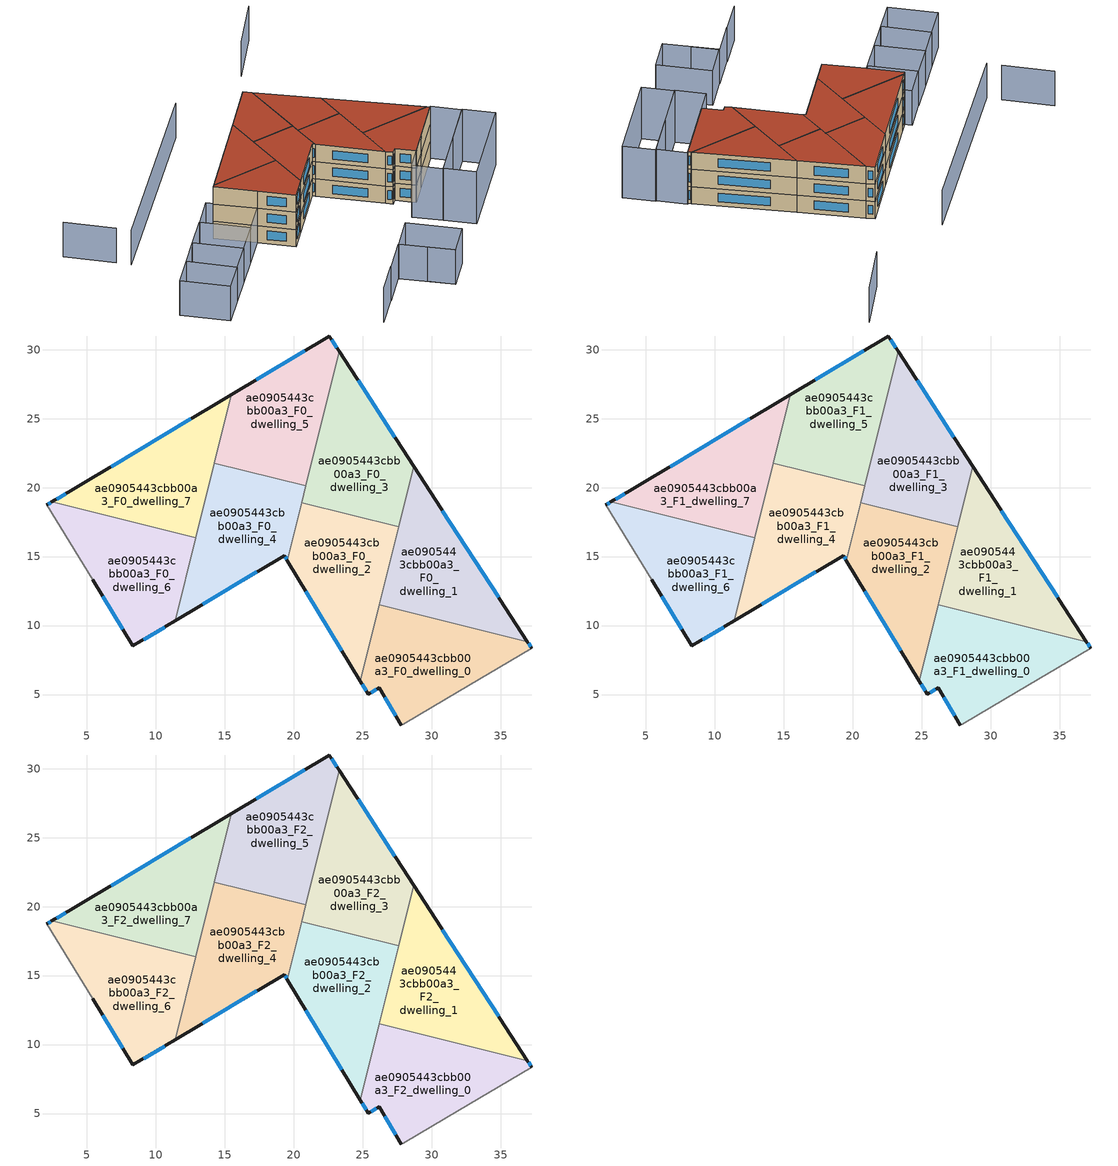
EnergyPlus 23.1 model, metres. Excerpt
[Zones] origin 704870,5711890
ae0905443cbb00a3_F0_dwelling_0
 floor ground (EU_floor_Construction): 36.93,8.84 37.24,8.36 31.03,4.68 27.91,2.86 27.8,2.79 26.18,5.5 25.39,5.02 24.81,5.97 26.19,11.51 z0
 wall outside (EU_wall_Construction): 24.81,5.97 25.39,5.02 26.18,5.5 27.8,2.79 / 37.24,8.36 36.93,8.84 z0:3
 wall adiabatic (EU_wall_Construction): 27.8,2.79 27.91,2.86 31.03,4.68 37.24,8.36 z0:3
 wall to ae0905443cbb00a3_F0_dwelling_1 (EU_wall_Construction): 36.93,8.84 26.19,11.51 z0:3
 wall to ae0905443cbb00a3_F0_dwelling_2 (EU_wall_Construction): 26.19,11.51 24.81,5.97 z0:3
 window (EU_Window_Construction): 24.96,5.73 25.24,5.26 / 37.16,8.48 37.01,8.72 / 26.59,4.82 27.39,3.48 / 25.59,5.14 25.98,5.38 z0.76:2.24
ae0905443cbb00a3_F0_dwelling_1
 floor ground (EU_floor_Construction): 28.69,21.56 36.93,8.84 26.19,11.51 z0
 wall outside (EU_wall_Construction): 36.93,8.84 28.69,21.56 z0:3
 wall to ae0905443cbb00a3_F0_dwelling_3 (EU_wall_Construction): 28.69,21.56 27.59,17.16 z0:3
 wall to ae0905443cbb00a3_F0_dwelling_2 (EU_wall_Construction): 27.59,17.16 26.19,11.51 z0:3
 window (EU_Window_Construction): 34.85,12.05 30.77,18.34 z0.76:2.24
ae0905443cbb00a3_F0_dwelling_2
 floor ground (EU_floor_Construction): 27.59,17.16 24.81,5.97 19.53,14.71 20.57,18.9 z0
 wall outside (EU_wall_Construction): 19.53,14.71 24.81,5.97 z0:3
 wall to ae0905443cbb00a3_F0_dwelling_4 (EU_wall_Construction): 20.57,18.9 19.53,14.71 z0:3
 wall to ae0905443cbb00a3_F0_dwelling_3 (EU_wall_Construction): 27.59,17.16 20.57,18.9 z0:3
 window (EU_Window_Construction): 20.86,12.5 23.48,8.18 z0.76:2.24
ae0905443cbb00a3_F0_dwelling_3
 floor ground (EU_floor_Construction): 23.29,29.87 28.69,21.56 27.59,17.16 20.57,18.9 z0
 wall outside (EU_wall_Construction): 28.69,21.56 23.3,29.87 z0:3
 wall to ae0905443cbb00a3_F0_dwelling_5 (EU_wall_Construction): 23.3,29.87 20.87,20.13 z0:3
 wall to ae0905443cbb00a3_F0_dwelling_4 (EU_wall_Construction): 20.87,20.13 20.57,18.9 z0:3
 window (EU_Window_Construction): 27.32,23.66 24.66,27.77 z0.76:2.24
ae0905443cbb00a3_F0_dwelling_4
 floor ground (EU_floor_Construction): 20.87,20.13 19.53,14.71 19.31,15.08 11.4,10.36 14.24,21.78 z0
 wall outside (EU_wall_Construction): 11.4,10.36 19.31,15.08 19.53,14.71 z0:3
 wall to ae0905443cbb00a3_F0_dwelling_5 (EU_wall_Construction): 20.87,20.13 14.24,21.77 z0:3
 wall to ae0905443cbb00a3_F0_dwelling_6 (EU_wall_Construction): 12.9,16.37 11.4,10.36 z0:3
 wall to ae0905443cbb00a3_F0_dwelling_7 (EU_wall_Construction): 14.24,21.77 12.9,16.37 z0:3
 window (EU_Window_Construction): 13.4,11.55 17.31,13.88 / 19.36,14.99 19.47,14.8 z0.76:2.24
ae0905443cbb00a3_F0_dwelling_5
 floor ground (EU_floor_Construction): 22.57,30.99 23.3,29.87 20.87,20.13 14.24,21.78 15.47,26.74 z0
 wall outside (EU_wall_Construction): 23.3,29.87 22.57,30.99 15.47,26.74 z0:3
 wall to ae0905443cbb00a3_F0_dwelling_7 (EU_wall_Construction): 15.47,26.74 14.24,21.78 z0:3
 window (EU_Window_Construction): 20.78,29.91 17.27,27.81 / 23.11,30.16 22.76,30.71 z0.76:2.24
ae0905443cbb00a3_F0_dwelling_6
 floor ground (EU_floor_Construction): 12.9,16.38 11.4,10.36 8.32,8.52 5.41,13.33 2.09,18.76 2.45,18.97 z0
 wall outside (EU_wall_Construction): 2.45,18.97 2.09,18.76 / 5.41,13.33 8.32,8.52 11.4,10.36 z0:3
 wall adiabatic (EU_wall_Construction): 2.09,18.76 5.41,13.33 z0:3
 wall to ae0905443cbb00a3_F0_dwelling_7 (EU_wall_Construction): 12.9,16.37 2.45,18.97 z0:3
 window (EU_Window_Construction): 2.36,18.92 2.18,18.81 / 9.1,8.99 10.62,9.89 / 6.14,12.11 7.59,9.74 z0.76:2.24
ae0905443cbb00a3_F0_dwelling_7
 floor ground (EU_floor_Construction): 15.47,26.74 12.9,16.38 2.45,18.97 3.82,19.76 z0
 wall outside (EU_wall_Construction): 15.47,26.74 3.82,19.76 2.45,18.97 z0:3
 window (EU_Window_Construction): 3.47,19.56 2.8,19.17 / 12.52,24.97 6.77,21.53 z0.76:2.24
ae0905443cbb00a3_F1_dwelling_0
 floor to ae0905443cbb00a3_F0_dwelling_0 (EU_floor_Construction): 36.93,8.84 37.24,8.36 31.03,4.68 27.91,2.86 27.8,2.79 26.18,5.5 25.39,5.02 24.81,5.97 26.19,11.51 z3
 wall outside (EU_wall_Construction): 24.81,5.97 25.39,5.02 26.18,5.5 27.8,2.79 / 37.24,8.36 36.93,8.84 z3:6
 wall adiabatic (EU_wall_Construction): 27.8,2.79 27.91,2.86 31.03,4.68 37.24,8.36 z3:6
 wall to ae0905443cbb00a3_F1_dwelling_1 (EU_wall_Construction): 36.93,8.84 26.19,11.51 z3:6
 wall to ae0905443cbb00a3_F1_dwelling_2 (EU_wall_Construction): 26.19,11.51 24.81,5.97 z3:6
 window (EU_Window_Construction): 24.96,5.73 25.24,5.26 / 37.16,8.48 37.01,8.72 / 26.59,4.82 27.39,3.48 / 25.59,5.14 25.98,5.38 z3.76:5.24
ae0905443cbb00a3_F1_dwelling_1
 floor to ae0905443cbb00a3_F0_dwelling_1 (EU_floor_Construction): 28.69,21.56 36.93,8.84 26.19,11.51 z3
 wall outside (EU_wall_Construction): 36.93,8.84 28.69,21.56 z3:6
 wall to ae0905443cbb00a3_F1_dwelling_3 (EU_wall_Construction): 28.69,21.56 27.59,17.16 z3:6
 wall to ae0905443cbb00a3_F1_dwelling_2 (EU_wall_Construction): 27.59,17.16 26.19,11.51 z3:6
 window (EU_Window_Construction): 34.85,12.05 30.77,18.34 z3.76:5.24
ae0905443cbb00a3_F1_dwelling_2
 floor to ae0905443cbb00a3_F0_dwelling_2 (EU_floor_Construction): 27.59,17.16 24.81,5.97 19.53,14.71 20.57,18.9 z3
 wall outside (EU_wall_Construction): 19.53,14.71 24.81,5.97 z3:6
 wall to ae0905443cbb00a3_F1_dwelling_4 (EU_wall_Construction): 20.57,18.9 19.53,14.71 z3:6
 wall to ae0905443cbb00a3_F1_dwelling_3 (EU_wall_Construction): 27.59,17.16 20.57,18.9 z3:6
 window (EU_Window_Construction): 20.86,12.5 23.48,8.18 z3.76:5.24
ae0905443cbb00a3_F1_dwelling_3
 floor to ae0905443cbb00a3_F0_dwelling_3 (EU_floor_Construction): 23.29,29.87 28.69,21.56 27.59,17.16 20.57,18.9 z3
 wall outside (EU_wall_Construction): 28.69,21.56 23.3,29.87 z3:6
 wall to ae0905443cbb00a3_F1_dwelling_5 (EU_wall_Construction): 23.3,29.87 20.87,20.13 z3:6
 wall to ae0905443cbb00a3_F1_dwelling_4 (EU_wall_Construction): 20.87,20.13 20.57,18.9 z3:6
 window (EU_Window_Construction): 27.32,23.66 24.66,27.77 z3.76:5.24
ae0905443cbb00a3_F1_dwelling_4
 floor to ae0905443cbb00a3_F0_dwelling_4 (EU_floor_Construction): 20.87,20.13 19.53,14.71 19.31,15.08 11.4,10.36 14.24,21.78 z3
 wall outside (EU_wall_Construction): 11.4,10.36 19.31,15.08 19.53,14.71 z3:6
 wall to ae0905443cbb00a3_F1_dwelling_5 (EU_wall_Construction): 20.87,20.13 14.24,21.77 z3:6
 wall to ae0905443cbb00a3_F1_dwelling_6 (EU_wall_Construction): 12.9,16.37 11.4,10.36 z3:6
 wall to ae0905443cbb00a3_F1_dwelling_7 (EU_wall_Construction): 14.24,21.77 12.9,16.37 z3:6
 window (EU_Window_Construction): 13.4,11.55 17.31,13.88 / 19.36,14.99 19.47,14.8 z3.76:5.24
ae0905443cbb00a3_F1_dwelling_5
 floor to ae0905443cbb00a3_F0_dwelling_5 (EU_floor_Construction): 22.57,30.99 23.29,29.87 20.87,20.13 14.24,21.78 15.47,26.74 z3
 wall outside (EU_wall_Construction): 23.3,29.87 22.57,30.99 15.47,26.74 z3:6
 wall to ae0905443cbb00a3_F1_dwelling_7 (EU_wall_Construction): 15.47,26.74 14.24,21.78 z3:6
 window (EU_Window_Construction): 20.78,29.91 17.27,27.81 / 23.11,30.16 22.76,30.71 z3.76:5.24
ae0905443cbb00a3_F1_dwelling_6
 floor to ae0905443cbb00a3_F0_dwelling_6 (EU_floor_Construction): 12.9,16.38 11.4,10.36 8.32,8.52 5.41,13.33 2.09,18.76 2.45,18.97 z3
 wall outside (EU_wall_Construction): 2.45,18.97 2.09,18.76 / 5.41,13.33 8.32,8.52 11.4,10.36 z3:6
 wall adiabatic (EU_wall_Construction): 2.09,18.76 5.41,13.33 z3:6
 wall to ae0905443cbb00a3_F1_dwelling_7 (EU_wall_Construction): 12.9,16.37 2.45,18.97 z3:6
 window (EU_Window_Construction): 2.36,18.92 2.18,18.81 / 9.1,8.99 10.62,9.89 / 6.14,12.11 7.59,9.74 z3.76:5.24
ae0905443cbb00a3_F1_dwelling_7
 floor to ae0905443cbb00a3_F0_dwelling_7 (EU_floor_Construction): 15.47,26.74 12.9,16.38 2.45,18.97 3.82,19.76 z3
 wall outside (EU_wall_Construction): 15.47,26.74 3.82,19.76 2.45,18.97 z3:6
 window (EU_Window_Construction): 3.47,19.56 2.8,19.17 / 12.52,24.97 6.77,21.53 z3.76:5.24
ae0905443cbb00a3_F2_dwelling_0
 floor to ae0905443cbb00a3_F1_dwelling_0 (EU_floor_Construction): 36.93,8.84 37.24,8.36 31.03,4.68 27.91,2.86 27.8,2.79 26.18,5.5 25.39,5.02 24.81,5.97 26.19,11.51 z6
 wall outside (EU_wall_Construction): 24.81,5.97 25.39,5.02 26.18,5.5 27.8,2.79 / 37.24,8.36 36.93,8.84 z6:9
 wall adiabatic (EU_wall_Construction): 27.8,2.79 27.91,2.86 31.03,4.68 37.24,8.36 z6:9
 wall to ae0905443cbb00a3_F2_dwelling_1 (EU_wall_Construction): 36.93,8.84 26.19,11.51 z6:9
 wall to ae0905443cbb00a3_F2_dwelling_2 (EU_wall_Construction): 26.19,11.51 24.81,5.97 z6:9
 window (EU_Window_Construction): 24.96,5.73 25.24,5.26 / 37.16,8.48 37.01,8.72 / 26.59,4.82 27.39,3.48 / 25.59,5.14 25.98,5.38 z6.76:8.24
 roof outside (EU_roof_Construction): 37.24,8.36 36.93,8.84 26.19,11.51 24.81,5.97 25.39,5.02 26.18,5.5 27.8,2.79 27.91,2.86 31.03,4.68 z9
ae0905443cbb00a3_F2_dwelling_1
 floor to ae0905443cbb00a3_F1_dwelling_1 (EU_floor_Construction): 28.69,21.56 36.93,8.84 26.19,11.51 z6
 wall outside (EU_wall_Construction): 36.93,8.84 28.69,21.56 z6:9
 wall to ae0905443cbb00a3_F2_dwelling_3 (EU_wall_Construction): 28.69,21.56 27.59,17.16 z6:9
 wall to ae0905443cbb00a3_F2_dwelling_2 (EU_wall_Construction): 27.59,17.16 26.19,11.51 z6:9
 window (EU_Window_Construction): 34.85,12.05 30.77,18.34 z6.76:8.24
 roof outside (EU_roof_Construction): 36.93,8.84 28.69,21.56 26.19,11.51 z9
ae0905443cbb00a3_F2_dwelling_2
 floor to ae0905443cbb00a3_F1_dwelling_2 (EU_floor_Construction): 27.59,17.16 24.81,5.97 19.53,14.71 20.57,18.9 z6
 wall outside (EU_wall_Construction): 19.53,14.71 24.81,5.97 z6:9
 wall to ae0905443cbb00a3_F2_dwelling_4 (EU_wall_Construction): 20.57,18.9 19.53,14.71 z6:9
 wall to ae0905443cbb00a3_F2_dwelling_3 (EU_wall_Construction): 27.59,17.16 20.57,18.9 z6:9
 window (EU_Window_Construction): 20.86,12.5 23.48,8.18 z6.76:8.24
 roof outside (EU_roof_Construction): 24.81,5.97 27.59,17.16 20.57,18.9 19.53,14.71 z9
ae0905443cbb00a3_F2_dwelling_3
 floor to ae0905443cbb00a3_F1_dwelling_3 (EU_floor_Construction): 23.29,29.87 28.69,21.56 27.59,17.16 20.57,18.9 z6
 wall outside (EU_wall_Construction): 28.69,21.56 23.3,29.87 z6:9
 wall to ae0905443cbb00a3_F2_dwelling_5 (EU_wall_Construction): 23.3,29.87 20.87,20.13 z6:9
 wall to ae0905443cbb00a3_F2_dwelling_4 (EU_wall_Construction): 20.87,20.13 20.57,18.9 z6:9
 window (EU_Window_Construction): 27.32,23.66 24.66,27.77 z6.76:8.24
 roof outside (EU_roof_Construction): 27.59,17.16 28.69,21.56 23.29,29.87 20.57,18.9 z9
ae0905443cbb00a3_F2_dwelling_4
 floor to ae0905443cbb00a3_F1_dwelling_4 (EU_floor_Construction): 20.87,20.13 19.53,14.71 19.31,15.08 11.4,10.36 14.24,21.78 z6
 wall outside (EU_wall_Construction): 11.4,10.36 19.31,15.08 19.53,14.71 z6:9
 wall to ae0905443cbb00a3_F2_dwelling_5 (EU_wall_Construction): 20.87,20.13 14.24,21.77 z6:9
 wall to ae0905443cbb00a3_F2_dwelling_6 (EU_wall_Construction): 12.9,16.37 11.4,10.36 z6:9
 wall to ae0905443cbb00a3_F2_dwelling_7 (EU_wall_Construction): 14.24,21.77 12.9,16.37 z6:9
 window (EU_Window_Construction): 13.4,11.55 17.31,13.88 / 19.36,14.99 19.47,14.8 z6.76:8.24
 roof outside (EU_roof_Construction): 19.53,14.71 20.87,20.13 14.24,21.78 11.4,10.36 19.31,15.08 z9
ae0905443cbb00a3_F2_dwelling_5
 floor to ae0905443cbb00a3_F1_dwelling_5 (EU_floor_Construction): 22.57,30.99 23.29,29.87 20.87,20.13 14.24,21.78 15.47,26.74 z6
 wall outside (EU_wall_Construction): 23.3,29.87 22.57,30.99 15.47,26.74 z6:9
 wall to ae0905443cbb00a3_F2_dwelling_7 (EU_wall_Construction): 15.47,26.74 14.24,21.78 z6:9
 window (EU_Window_Construction): 20.78,29.91 17.27,27.81 / 23.11,30.16 22.76,30.71 z6.76:8.24
 roof outside (EU_roof_Construction): 20.87,20.13 23.3,29.87 22.57,30.99 15.47,26.74 14.24,21.78 z9
ae0905443cbb00a3_F2_dwelling_6
 floor to ae0905443cbb00a3_F1_dwelling_6 (EU_floor_Construction): 12.9,16.38 11.4,10.36 8.32,8.52 5.41,13.33 2.09,18.76 2.45,18.97 z6
 wall outside (EU_wall_Construction): 2.45,18.97 2.09,18.76 / 5.41,13.33 8.32,8.52 11.4,10.36 z6:9
 wall adiabatic (EU_wall_Construction): 2.09,18.76 5.41,13.33 z6:9
 wall to ae0905443cbb00a3_F2_dwelling_7 (EU_wall_Construction): 12.9,16.37 2.45,18.97 z6:9
 window (EU_Window_Construction): 2.36,18.92 2.18,18.81 / 9.1,8.99 10.62,9.89 / 6.14,12.11 7.59,9.74 z6.76:8.24
 roof outside (EU_roof_Construction): 11.4,10.36 12.9,16.38 2.45,18.97 2.09,18.76 5.41,13.33 8.32,8.52 z9
ae0905443cbb00a3_F2_dwelling_7
 floor to ae0905443cbb00a3_F1_dwelling_7 (EU_floor_Construction): 15.47,26.74 12.9,16.38 2.45,18.97 3.82,19.76 z6
 wall outside (EU_wall_Construction): 15.47,26.74 3.82,19.76 2.45,18.97 z6:9
 window (EU_Window_Construction): 3.47,19.56 2.8,19.17 / 12.52,24.97 6.77,21.53 z6.76:8.24
 roof outside (EU_roof_Construction): 12.9,16.38 15.47,26.74 3.82,19.76 2.45,18.97 z9
shading: 2.47,-13.1 7.12,-10.36 / 7.1,-10.47 11.93,-7.57 / 11.93,-7.57 16.18,-14.65 / 34.97,42.07 42.38,47.1 / -15.32,31.84 -11.47,25.18 / 17.38,39.15 -10.45,23.3 / -15.32,9.86 -11.59,3.47 / 16.24,-14.75 11.99,-7.68 / 11.99,-7.68 16.55,-4.95 / 16.55,-4.95 20.79,-12.01 / 20.79,-12.01 16.24,-14.75 / 1.19,10.84 -2.58,17.24 / -2.58,17.24 1.64,19.73 / 1.64,19.73 5.41,13.32 / 5.41,13.32 1.19,10.84 / -7.4,5.89 -11.61,3.46 / -11.61,3.46 -15.33,9.89 / -15.33,9.89 -11.12,12.32 / -11.12,12.32 -7.4,5.89 / -7.4,5.89 -11.13,12.34 / -11.13,12.34 -7.03,14.7 / -7.03,14.7 -3.31,8.26 / -3.31,8.26 -7.4,5.89 / 1.17,10.87 -3.32,8.26 / -3.32,8.26 -7.05,14.69 / -7.05,14.69 -2.57,17.3 / -2.57,17.3 1.17,10.87 z0:6; 27.03,-2.95 39.83,4.65 / 39.83,4.65 42.3,0.48 / 42.3,0.48 29.5,-7.12 / 29.5,-7.12 27.03,-2.95 / 39.71,4.58 26.97,-2.99 / 26.97,-2.99 24.64,0.94 / 24.64,0.94 37.38,8.5 / 37.38,8.5 39.71,4.58 z0:9
[Building]
EU S2 Campaign: North Axis=0; Terrain=City; Solar Distribution=FullExterior
[Site:Location]
London: Latitude=51.5; Longitude=-0.5; Time Zone=0; Elevation=25
[SizingPeriod:WeatherFileDays]
AnnualSizingPeriod: Begin Month=1; Begin Day of Month=1; End Month=12; End Day of Month=31; Day of Week for Start Day=Monday; Use Weather File Daylight Saving Period=No; Use Weather File Rain and Snow Indicators=No
[MATERIAL]
EU_InternalMass_Material: Roughness=MediumRough; Thickness=0.1; Conductivity=1; Density=1800; Specific Heat=900; Thermal Absorptance=0.9; Solar Absorptance=0.7; Visible Absorptance=0.7
[MATERIAL:NOMASS] Roughness=MediumRough; Thermal Absorptance=0.9; Solar Absorptance=0.7; Visible Absorptance=0.7
Name | Thermal Resistance
EU_wall_NoMass | 0.655885
EU_roof_NoMass | 2.70553
EU_floor_NoMass | 2.16442
[WINDOWMATERIAL:SIMPLEGLAZINGSYSTEM]
EU_Window_SimpleGlazing: UFactor=2.91071; Solar Heat Gain Coefficient=0.76; Visible Transmittance=0.76
[CONSTRUCTION]
EU_wall_Construction: EU_wall_NoMass
EU_roof_Construction: EU_roof_NoMass
EU_floor_Construction: EU_floor_NoMass
EU_Window_Construction: EU_Window_SimpleGlazing
EU_InternalMass_Construction: EU_InternalMass_Material
[ZONE] Type=1; Multiplier=1; Ceiling Height=autocalculate; Floor Area=autocalculate; Part of Total Floor Area=Yes
Name | Volume
ae0905443cbb00a3_F0_dwelling_0; ae0905443cbb00a3_F1_dwelling_0; ae0905443cbb00a3_F2_dwelling_0 | 171.955
ae0905443cbb00a3_F0_dwelling_1; ae0905443cbb00a3_F1_dwelling_1; ae0905443cbb00a3_F2_dwelling_1 | 171.934
ae0905443cbb00a3_F0_dwelling_2; ae0905443cbb00a3_F1_dwelling_2; ae0905443cbb00a3_F2_dwelling_2 | 171.916
ae0905443cbb00a3_F0_dwelling_3; ae0905443cbb00a3_F1_dwelling_3; ae0905443cbb00a3_F2_dwelling_3 | 171.946
ae0905443cbb00a3_F0_dwelling_4; ae0905443cbb00a3_F1_dwelling_4; ae0905443cbb00a3_F2_dwelling_4; ae0905443cbb00a3_F1_dwelling_7; ae0905443cbb00a3_F2_dwelling_7 | 171.948
ae0905443cbb00a3_F0_dwelling_5; ae0905443cbb00a3_F1_dwelling_5; ae0905443cbb00a3_F2_dwelling_5 | 171.9375
ae0905443cbb00a3_F0_dwelling_6; ae0905443cbb00a3_F1_dwelling_6; ae0905443cbb00a3_F2_dwelling_6 | 171.928
ae0905443cbb00a3_F0_dwelling_7 | 171.947
[INTERNALMASS] Construction=EU_InternalMass_Construction
Name | Zone or ZoneList | Surface Area
ae0905443cbb00a3_F0_dwelling_0_EU_InternalMass | ae0905443cbb00a3_F0_dwelling_0 | 57.3188
ae0905443cbb00a3_F0_dwelling_1_EU_InternalMass | ae0905443cbb00a3_F0_dwelling_1 | 57.3169
ae0905443cbb00a3_F0_dwelling_2_EU_InternalMass | ae0905443cbb00a3_F0_dwelling_2 | 57.3063
ae0905443cbb00a3_F0_dwelling_3_EU_InternalMass | ae0905443cbb00a3_F0_dwelling_3 | 57.3136
ae0905443cbb00a3_F0_dwelling_4_EU_InternalMass | ae0905443cbb00a3_F0_dwelling_4 | 57.3156
ae0905443cbb00a3_F0_dwelling_5_EU_InternalMass | ae0905443cbb00a3_F0_dwelling_5 | 57.3127
ae0905443cbb00a3_F0_dwelling_6_EU_InternalMass | ae0905443cbb00a3_F0_dwelling_6 | 57.3092
ae0905443cbb00a3_F0_dwelling_7_EU_InternalMass | ae0905443cbb00a3_F0_dwelling_7 | 57.3172
ae0905443cbb00a3_F1_dwelling_0_EU_InternalMass | ae0905443cbb00a3_F1_dwelling_0 | 57.3188
ae0905443cbb00a3_F1_dwelling_1_EU_InternalMass | ae0905443cbb00a3_F1_dwelling_1 | 57.3169
ae0905443cbb00a3_F1_dwelling_2_EU_InternalMass | ae0905443cbb00a3_F1_dwelling_2 | 57.3063
ae0905443cbb00a3_F1_dwelling_3_EU_InternalMass | ae0905443cbb00a3_F1_dwelling_3 | 57.3136
ae0905443cbb00a3_F1_dwelling_4_EU_InternalMass | ae0905443cbb00a3_F1_dwelling_4 | 57.3156
ae0905443cbb00a3_F1_dwelling_5_EU_InternalMass | ae0905443cbb00a3_F1_dwelling_5 | 57.3127
ae0905443cbb00a3_F1_dwelling_6_EU_InternalMass | ae0905443cbb00a3_F1_dwelling_6 | 57.3092
ae0905443cbb00a3_F1_dwelling_7_EU_InternalMass | ae0905443cbb00a3_F1_dwelling_7 | 57.3172
ae0905443cbb00a3_F2_dwelling_0_EU_InternalMass | ae0905443cbb00a3_F2_dwelling_0 | 57.3188
ae0905443cbb00a3_F2_dwelling_1_EU_InternalMass | ae0905443cbb00a3_F2_dwelling_1 | 57.3169
ae0905443cbb00a3_F2_dwelling_2_EU_InternalMass | ae0905443cbb00a3_F2_dwelling_2 | 57.3063
ae0905443cbb00a3_F2_dwelling_3_EU_InternalMass | ae0905443cbb00a3_F2_dwelling_3 | 57.3136
ae0905443cbb00a3_F2_dwelling_4_EU_InternalMass | ae0905443cbb00a3_F2_dwelling_4 | 57.3156
ae0905443cbb00a3_F2_dwelling_5_EU_InternalMass | ae0905443cbb00a3_F2_dwelling_5 | 57.3127
ae0905443cbb00a3_F2_dwelling_6_EU_InternalMass | ae0905443cbb00a3_F2_dwelling_6 | 57.3092
ae0905443cbb00a3_F2_dwelling_7_EU_InternalMass | ae0905443cbb00a3_F2_dwelling_7 | 57.3172
[OTHEREQUIPMENT] Fuel Type=Electricity; Design Level Calculation Method=Watts/Area; Power per Zone Floor Area=1; Fraction Latent=0; Fraction Radiant=0; Fraction Lost=0; Carbon Dioxide Generation Rate=0; EndUse Subcategory=EU_Step8_InternalGains
Name | Zone or ZoneList or Space or SpaceList | Schedule
EU_Step8_InternalGain_ae0905443cbb00a3_F0_dwelling_0_f000 | ae0905443cbb00a3_F0_dwelling_0 | EU_Step8_GainSchedule_ae0905443cbb00a3_F0_dwelling_0_f000
EU_Step8_InternalGain_ae0905443cbb00a3_F0_dwelling_1_f000 | ae0905443cbb00a3_F0_dwelling_1 | EU_Step8_GainSchedule_ae0905443cbb00a3_F0_dwelling_1_f000
EU_Step8_InternalGain_ae0905443cbb00a3_F0_dwelling_2_f000 | ae0905443cbb00a3_F0_dwelling_2 | EU_Step8_GainSchedule_ae0905443cbb00a3_F0_dwelling_2_f000
EU_Step8_InternalGain_ae0905443cbb00a3_F0_dwelling_3_f000 | ae0905443cbb00a3_F0_dwelling_3 | EU_Step8_GainSchedule_ae0905443cbb00a3_F0_dwelling_3_f000
EU_Step8_InternalGain_ae0905443cbb00a3_F0_dwelling_4_f000 | ae0905443cbb00a3_F0_dwelling_4 | EU_Step8_GainSchedule_ae0905443cbb00a3_F0_dwelling_4_f000
EU_Step8_InternalGain_ae0905443cbb00a3_F0_dwelling_5_f000 | ae0905443cbb00a3_F0_dwelling_5 | EU_Step8_GainSchedule_ae0905443cbb00a3_F0_dwelling_5_f000
EU_Step8_InternalGain_ae0905443cbb00a3_F0_dwelling_6_f000 | ae0905443cbb00a3_F0_dwelling_6 | EU_Step8_GainSchedule_ae0905443cbb00a3_F0_dwelling_6_f000
EU_Step8_InternalGain_ae0905443cbb00a3_F0_dwelling_7_f000 | ae0905443cbb00a3_F0_dwelling_7 | EU_Step8_GainSchedule_ae0905443cbb00a3_F0_dwelling_7_f000
EU_Step8_InternalGain_ae0905443cbb00a3_F1_dwelling_0_f000 | ae0905443cbb00a3_F1_dwelling_0 | EU_Step8_GainSchedule_ae0905443cbb00a3_F1_dwelling_0_f000
EU_Step8_InternalGain_ae0905443cbb00a3_F1_dwelling_1_f000 | ae0905443cbb00a3_F1_dwelling_1 | EU_Step8_GainSchedule_ae0905443cbb00a3_F1_dwelling_1_f000
EU_Step8_InternalGain_ae0905443cbb00a3_F1_dwelling_2_f000 | ae0905443cbb00a3_F1_dwelling_2 | EU_Step8_GainSchedule_ae0905443cbb00a3_F1_dwelling_2_f000
EU_Step8_InternalGain_ae0905443cbb00a3_F1_dwelling_3_f000 | ae0905443cbb00a3_F1_dwelling_3 | EU_Step8_GainSchedule_ae0905443cbb00a3_F1_dwelling_3_f000
EU_Step8_InternalGain_ae0905443cbb00a3_F1_dwelling_4_f000 | ae0905443cbb00a3_F1_dwelling_4 | EU_Step8_GainSchedule_ae0905443cbb00a3_F1_dwelling_4_f000
EU_Step8_InternalGain_ae0905443cbb00a3_F1_dwelling_5_f000 | ae0905443cbb00a3_F1_dwelling_5 | EU_Step8_GainSchedule_ae0905443cbb00a3_F1_dwelling_5_f000
EU_Step8_InternalGain_ae0905443cbb00a3_F1_dwelling_6_f000 | ae0905443cbb00a3_F1_dwelling_6 | EU_Step8_GainSchedule_ae0905443cbb00a3_F1_dwelling_6_f000
EU_Step8_InternalGain_ae0905443cbb00a3_F1_dwelling_7_f000 | ae0905443cbb00a3_F1_dwelling_7 | EU_Step8_GainSchedule_ae0905443cbb00a3_F1_dwelling_7_f000
EU_Step8_InternalGain_ae0905443cbb00a3_F2_dwelling_0_f000 | ae0905443cbb00a3_F2_dwelling_0 | EU_Step8_GainSchedule_ae0905443cbb00a3_F2_dwelling_0_f000
EU_Step8_InternalGain_ae0905443cbb00a3_F2_dwelling_1_f000 | ae0905443cbb00a3_F2_dwelling_1 | EU_Step8_GainSchedule_ae0905443cbb00a3_F2_dwelling_1_f000
EU_Step8_InternalGain_ae0905443cbb00a3_F2_dwelling_2_f000 | ae0905443cbb00a3_F2_dwelling_2 | EU_Step8_GainSchedule_ae0905443cbb00a3_F2_dwelling_2_f000
EU_Step8_InternalGain_ae0905443cbb00a3_F2_dwelling_3_f000 | ae0905443cbb00a3_F2_dwelling_3 | EU_Step8_GainSchedule_ae0905443cbb00a3_F2_dwelling_3_f000
EU_Step8_InternalGain_ae0905443cbb00a3_F2_dwelling_4_f000 | ae0905443cbb00a3_F2_dwelling_4 | EU_Step8_GainSchedule_ae0905443cbb00a3_F2_dwelling_4_f000
EU_Step8_InternalGain_ae0905443cbb00a3_F2_dwelling_5_f000 | ae0905443cbb00a3_F2_dwelling_5 | EU_Step8_GainSchedule_ae0905443cbb00a3_F2_dwelling_5_f000
EU_Step8_InternalGain_ae0905443cbb00a3_F2_dwelling_6_f000 | ae0905443cbb00a3_F2_dwelling_6 | EU_Step8_GainSchedule_ae0905443cbb00a3_F2_dwelling_6_f000
EU_Step8_InternalGain_ae0905443cbb00a3_F2_dwelling_7_f000 | ae0905443cbb00a3_F2_dwelling_7 | EU_Step8_GainSchedule_ae0905443cbb00a3_F2_dwelling_7_f000
[ZONEVENTILATION:DESIGNFLOWRATE] Schedule=EU_AlwaysOn; Design Flow Rate Calculation Method=AirChanges/Hour; Air Changes per Hour=0.462017; Ventilation Type=Natural; Fan Pressure Rise=0; Fan Total Efficiency=1; Constant Term Coefficient=1; Temperature Term Coefficient=0; Velocity Term Coefficient=0; Velocity Squared Term Coefficient=0; Minimum Indoor Temperature=-100; Maximum Indoor Temperature=100; Delta Temperature=-100; Minimum Outdoor Temperature=-100; Maximum Outdoor Temperature=100; Maximum Wind Speed=40
Name | Zone or ZoneList or Space or SpaceList
EU_ConstantAir_ae0905443cbb00a3_F0_dwelling_0 | ae0905443cbb00a3_F0_dwelling_0
EU_ConstantAir_ae0905443cbb00a3_F0_dwelling_1 | ae0905443cbb00a3_F0_dwelling_1
EU_ConstantAir_ae0905443cbb00a3_F0_dwelling_2 | ae0905443cbb00a3_F0_dwelling_2
EU_ConstantAir_ae0905443cbb00a3_F0_dwelling_3 | ae0905443cbb00a3_F0_dwelling_3
EU_ConstantAir_ae0905443cbb00a3_F0_dwelling_4 | ae0905443cbb00a3_F0_dwelling_4
EU_ConstantAir_ae0905443cbb00a3_F0_dwelling_5 | ae0905443cbb00a3_F0_dwelling_5
EU_ConstantAir_ae0905443cbb00a3_F0_dwelling_6 | ae0905443cbb00a3_F0_dwelling_6
EU_ConstantAir_ae0905443cbb00a3_F0_dwelling_7 | ae0905443cbb00a3_F0_dwelling_7
EU_ConstantAir_ae0905443cbb00a3_F1_dwelling_0 | ae0905443cbb00a3_F1_dwelling_0
EU_ConstantAir_ae0905443cbb00a3_F1_dwelling_1 | ae0905443cbb00a3_F1_dwelling_1
EU_ConstantAir_ae0905443cbb00a3_F1_dwelling_2 | ae0905443cbb00a3_F1_dwelling_2
EU_ConstantAir_ae0905443cbb00a3_F1_dwelling_3 | ae0905443cbb00a3_F1_dwelling_3
EU_ConstantAir_ae0905443cbb00a3_F1_dwelling_4 | ae0905443cbb00a3_F1_dwelling_4
EU_ConstantAir_ae0905443cbb00a3_F1_dwelling_5 | ae0905443cbb00a3_F1_dwelling_5
EU_ConstantAir_ae0905443cbb00a3_F1_dwelling_6 | ae0905443cbb00a3_F1_dwelling_6
EU_ConstantAir_ae0905443cbb00a3_F1_dwelling_7 | ae0905443cbb00a3_F1_dwelling_7
EU_ConstantAir_ae0905443cbb00a3_F2_dwelling_0 | ae0905443cbb00a3_F2_dwelling_0
EU_ConstantAir_ae0905443cbb00a3_F2_dwelling_1 | ae0905443cbb00a3_F2_dwelling_1
EU_ConstantAir_ae0905443cbb00a3_F2_dwelling_2 | ae0905443cbb00a3_F2_dwelling_2
EU_ConstantAir_ae0905443cbb00a3_F2_dwelling_3 | ae0905443cbb00a3_F2_dwelling_3
EU_ConstantAir_ae0905443cbb00a3_F2_dwelling_4 | ae0905443cbb00a3_F2_dwelling_4
EU_ConstantAir_ae0905443cbb00a3_F2_dwelling_5 | ae0905443cbb00a3_F2_dwelling_5
EU_ConstantAir_ae0905443cbb00a3_F2_dwelling_6 | ae0905443cbb00a3_F2_dwelling_6
EU_ConstantAir_ae0905443cbb00a3_F2_dwelling_7 | ae0905443cbb00a3_F2_dwelling_7
[HVACTEMPLATE:THERMOSTAT] Constant Heating Setpoint=20; Constant Cooling Setpoint=50
EU_HeatOnly_ae0905443cbb00a3_F0_dwelling_0; EU_HeatOnly_ae0905443cbb00a3_F0_dwelling_1; EU_HeatOnly_ae0905443cbb00a3_F0_dwelling_2; EU_HeatOnly_ae0905443cbb00a3_F0_dwelling_3; EU_HeatOnly_ae0905443cbb00a3_F0_dwelling_4; EU_HeatOnly_ae0905443cbb00a3_F0_dwelling_5; EU_HeatOnly_ae0905443cbb00a3_F0_dwelling_6; EU_HeatOnly_ae0905443cbb00a3_F0_dwelling_7; EU_HeatOnly_ae0905443cbb00a3_F1_dwelling_0; EU_HeatOnly_ae0905443cbb00a3_F1_dwelling_1; EU_HeatOnly_ae0905443cbb00a3_F1_dwelling_2; EU_HeatOnly_ae0905443cbb00a3_F1_dwelling_3; EU_HeatOnly_ae0905443cbb00a3_F1_dwelling_4; EU_HeatOnly_ae0905443cbb00a3_F1_dwelling_5; EU_HeatOnly_ae0905443cbb00a3_F1_dwelling_6; EU_HeatOnly_ae0905443cbb00a3_F1_dwelling_7; EU_HeatOnly_ae0905443cbb00a3_F2_dwelling_0; EU_HeatOnly_ae0905443cbb00a3_F2_dwelling_1; EU_HeatOnly_ae0905443cbb00a3_F2_dwelling_2; EU_HeatOnly_ae0905443cbb00a3_F2_dwelling_3; EU_HeatOnly_ae0905443cbb00a3_F2_dwelling_4; EU_HeatOnly_ae0905443cbb00a3_F2_dwelling_5; EU_HeatOnly_ae0905443cbb00a3_F2_dwelling_6; EU_HeatOnly_ae0905443cbb00a3_F2_dwelling_7
[HVACTEMPLATE:ZONE:IDEALLOADSAIRSYSTEM] System Availability Schedule=EU_AlwaysOn; Maximum Heating Supply Air Temperature=50; Minimum Cooling Supply Air Temperature=13; Maximum Heating Supply Air Humidity Ratio=0.0156; Minimum Cooling Supply Air Humidity Ratio=0.0077; Heating Limit=NoLimit; Cooling Limit=NoLimit; Heating Availability Schedule=EU_AlwaysOn; Cooling Availability Schedule=EU_CoolingOff; Dehumidification Control Type=ConstantSensibleHeatRatio; Cooling Sensible Heat Ratio=0.7; Dehumidification Setpoint=60; Humidification Control Type=None; Humidification Setpoint=30; Outdoor Air Method=None; Outdoor Air Flow Rate per Person=0.00944; Outdoor Air Flow Rate per Zone Floor Area=0; Outdoor Air Flow Rate per Zone=0; Demand Controlled Ventilation Type=None; Outdoor Air Economizer Type=NoEconomizer; Heat Recovery Type=None; Sensible Heat Recovery Effectiveness=0.7; Latent Heat Recovery Effectiveness=0.65
Name | Template Thermostat
ae0905443cbb00a3_F0_dwelling_0 | EU_HeatOnly_ae0905443cbb00a3_F0_dwelling_0
ae0905443cbb00a3_F0_dwelling_1 | EU_HeatOnly_ae0905443cbb00a3_F0_dwelling_1
ae0905443cbb00a3_F0_dwelling_2 | EU_HeatOnly_ae0905443cbb00a3_F0_dwelling_2
ae0905443cbb00a3_F0_dwelling_3 | EU_HeatOnly_ae0905443cbb00a3_F0_dwelling_3
ae0905443cbb00a3_F0_dwelling_4 | EU_HeatOnly_ae0905443cbb00a3_F0_dwelling_4
ae0905443cbb00a3_F0_dwelling_5 | EU_HeatOnly_ae0905443cbb00a3_F0_dwelling_5
ae0905443cbb00a3_F0_dwelling_6 | EU_HeatOnly_ae0905443cbb00a3_F0_dwelling_6
ae0905443cbb00a3_F0_dwelling_7 | EU_HeatOnly_ae0905443cbb00a3_F0_dwelling_7
ae0905443cbb00a3_F1_dwelling_0 | EU_HeatOnly_ae0905443cbb00a3_F1_dwelling_0
ae0905443cbb00a3_F1_dwelling_1 | EU_HeatOnly_ae0905443cbb00a3_F1_dwelling_1
ae0905443cbb00a3_F1_dwelling_2 | EU_HeatOnly_ae0905443cbb00a3_F1_dwelling_2
ae0905443cbb00a3_F1_dwelling_3 | EU_HeatOnly_ae0905443cbb00a3_F1_dwelling_3
ae0905443cbb00a3_F1_dwelling_4 | EU_HeatOnly_ae0905443cbb00a3_F1_dwelling_4
ae0905443cbb00a3_F1_dwelling_5 | EU_HeatOnly_ae0905443cbb00a3_F1_dwelling_5
ae0905443cbb00a3_F1_dwelling_6 | EU_HeatOnly_ae0905443cbb00a3_F1_dwelling_6
ae0905443cbb00a3_F1_dwelling_7 | EU_HeatOnly_ae0905443cbb00a3_F1_dwelling_7
ae0905443cbb00a3_F2_dwelling_0 | EU_HeatOnly_ae0905443cbb00a3_F2_dwelling_0
ae0905443cbb00a3_F2_dwelling_1 | EU_HeatOnly_ae0905443cbb00a3_F2_dwelling_1
ae0905443cbb00a3_F2_dwelling_2 | EU_HeatOnly_ae0905443cbb00a3_F2_dwelling_2
ae0905443cbb00a3_F2_dwelling_3 | EU_HeatOnly_ae0905443cbb00a3_F2_dwelling_3
ae0905443cbb00a3_F2_dwelling_4 | EU_HeatOnly_ae0905443cbb00a3_F2_dwelling_4
ae0905443cbb00a3_F2_dwelling_5 | EU_HeatOnly_ae0905443cbb00a3_F2_dwelling_5
ae0905443cbb00a3_F2_dwelling_6 | EU_HeatOnly_ae0905443cbb00a3_F2_dwelling_6
ae0905443cbb00a3_F2_dwelling_7 | EU_HeatOnly_ae0905443cbb00a3_F2_dwelling_7
[SIZING:ZONE] Zone Cooling Design Supply Air Temperature Input Method=SupplyAirTemperature; Zone Cooling Design Supply Air Temperature=13; Zone Heating Design Supply Air Temperature Input Method=SupplyAirTemperature; Zone Heating Design Supply Air Temperature=50; Zone Cooling Design Supply Air Humidity Ratio=0.008; Zone Heating Design Supply Air Humidity Ratio=0.008; Cooling Design Air Flow Method=DesignDay; Cooling Design Air Flow Rate=0; Cooling Minimum Air Flow per Zone Floor Area=0.000762; Cooling Minimum Air Flow=0; Cooling Minimum Air Flow Fraction=0.2; Heating Design Air Flow Method=DesignDay; Heating Design Air Flow Rate=0; Heating Maximum Air Flow per Zone Floor Area=0.002032; Heating Maximum Air Flow=0.141576; Heating Maximum Air Flow Fraction=0.3; Account for Dedicated Outdoor Air System=No; Dedicated Outdoor Air System Control Strategy=NeutralSupplyAir; Dedicated Outdoor Air Low Setpoint Temperature for Design=autosize; Dedicated Outdoor Air High Setpoint Temperature for Design=autosize; Zone Load Sizing Method=Sensible Load Only No Latent Load; Zone Latent Cooling Design Supply Air Humidity Ratio Input Method=HumidityRatioDifference; Zone Cooling Design Supply Air Humidity Ratio Difference=0.005; Zone Latent Heating Design Supply Air Humidity Ratio Input Method=HumidityRatioDifference; Zone Humidification Design Supply Air Humidity Ratio Difference=0.005
ae0905443cbb00a3_F0_dwelling_0; ae0905443cbb00a3_F0_dwelling_1; ae0905443cbb00a3_F0_dwelling_2; ae0905443cbb00a3_F0_dwelling_3; ae0905443cbb00a3_F0_dwelling_4; ae0905443cbb00a3_F0_dwelling_5; ae0905443cbb00a3_F0_dwelling_6; ae0905443cbb00a3_F0_dwelling_7; ae0905443cbb00a3_F1_dwelling_0; ae0905443cbb00a3_F1_dwelling_1; ae0905443cbb00a3_F1_dwelling_2; ae0905443cbb00a3_F1_dwelling_3; ae0905443cbb00a3_F1_dwelling_4; ae0905443cbb00a3_F1_dwelling_5; ae0905443cbb00a3_F1_dwelling_6; ae0905443cbb00a3_F1_dwelling_7; ae0905443cbb00a3_F2_dwelling_0; ae0905443cbb00a3_F2_dwelling_1; ae0905443cbb00a3_F2_dwelling_2; ae0905443cbb00a3_F2_dwelling_3; ae0905443cbb00a3_F2_dwelling_4; ae0905443cbb00a3_F2_dwelling_5; ae0905443cbb00a3_F2_dwelling_6; ae0905443cbb00a3_F2_dwelling_7
[SCHEDULE:CONSTANT]
Name | Hourly Value
EU_AlwaysOn | 1
EU_CoolingOff | 0
[SCHEDULE:FILE] Column Number=1; Rows to Skip at Top=0; Number of Hours of Data=8760; Column Separator=Comma; Interpolate to Timestep=No; Minutes per Item=60; Adjust Schedule for Daylight Savings=Yes
Name | File
EU_Step8_GainSchedule_ae0905443cbb00a3_F0_dwelling_0_f000 | ../../schedules/ae0905443cbb00a3/ae0905443cbb00a3_F0_dwelling_0_f000_gain.csv
EU_Step8_GainSchedule_ae0905443cbb00a3_F0_dwelling_1_f000 | ../../schedules/ae0905443cbb00a3/ae0905443cbb00a3_F0_dwelling_1_f000_gain.csv
EU_Step8_GainSchedule_ae0905443cbb00a3_F0_dwelling_2_f000 | ../../schedules/ae0905443cbb00a3/ae0905443cbb00a3_F0_dwelling_2_f000_gain.csv
EU_Step8_GainSchedule_ae0905443cbb00a3_F0_dwelling_3_f000 | ../../schedules/ae0905443cbb00a3/ae0905443cbb00a3_F0_dwelling_3_f000_gain.csv
EU_Step8_GainSchedule_ae0905443cbb00a3_F0_dwelling_4_f000 | ../../schedules/ae0905443cbb00a3/ae0905443cbb00a3_F0_dwelling_4_f000_gain.csv
EU_Step8_GainSchedule_ae0905443cbb00a3_F0_dwelling_5_f000 | ../../schedules/ae0905443cbb00a3/ae0905443cbb00a3_F0_dwelling_5_f000_gain.csv
EU_Step8_GainSchedule_ae0905443cbb00a3_F0_dwelling_6_f000 | ../../schedules/ae0905443cbb00a3/ae0905443cbb00a3_F0_dwelling_6_f000_gain.csv
EU_Step8_GainSchedule_ae0905443cbb00a3_F0_dwelling_7_f000 | ../../schedules/ae0905443cbb00a3/ae0905443cbb00a3_F0_dwelling_7_f000_gain.csv
EU_Step8_GainSchedule_ae0905443cbb00a3_F1_dwelling_0_f000 | ../../schedules/ae0905443cbb00a3/ae0905443cbb00a3_F1_dwelling_0_f000_gain.csv
EU_Step8_GainSchedule_ae0905443cbb00a3_F1_dwelling_1_f000 | ../../schedules/ae0905443cbb00a3/ae0905443cbb00a3_F1_dwelling_1_f000_gain.csv
EU_Step8_GainSchedule_ae0905443cbb00a3_F1_dwelling_2_f000 | ../../schedules/ae0905443cbb00a3/ae0905443cbb00a3_F1_dwelling_2_f000_gain.csv
EU_Step8_GainSchedule_ae0905443cbb00a3_F1_dwelling_3_f000 | ../../schedules/ae0905443cbb00a3/ae0905443cbb00a3_F1_dwelling_3_f000_gain.csv
EU_Step8_GainSchedule_ae0905443cbb00a3_F1_dwelling_4_f000 | ../../schedules/ae0905443cbb00a3/ae0905443cbb00a3_F1_dwelling_4_f000_gain.csv
EU_Step8_GainSchedule_ae0905443cbb00a3_F1_dwelling_5_f000 | ../../schedules/ae0905443cbb00a3/ae0905443cbb00a3_F1_dwelling_5_f000_gain.csv
EU_Step8_GainSchedule_ae0905443cbb00a3_F1_dwelling_6_f000 | ../../schedules/ae0905443cbb00a3/ae0905443cbb00a3_F1_dwelling_6_f000_gain.csv
EU_Step8_GainSchedule_ae0905443cbb00a3_F1_dwelling_7_f000 | ../../schedules/ae0905443cbb00a3/ae0905443cbb00a3_F1_dwelling_7_f000_gain.csv
EU_Step8_GainSchedule_ae0905443cbb00a3_F2_dwelling_0_f000 | ../../schedules/ae0905443cbb00a3/ae0905443cbb00a3_F2_dwelling_0_f000_gain.csv
EU_Step8_GainSchedule_ae0905443cbb00a3_F2_dwelling_1_f000 | ../../schedules/ae0905443cbb00a3/ae0905443cbb00a3_F2_dwelling_1_f000_gain.csv
EU_Step8_GainSchedule_ae0905443cbb00a3_F2_dwelling_2_f000 | ../../schedules/ae0905443cbb00a3/ae0905443cbb00a3_F2_dwelling_2_f000_gain.csv
EU_Step8_GainSchedule_ae0905443cbb00a3_F2_dwelling_3_f000 | ../../schedules/ae0905443cbb00a3/ae0905443cbb00a3_F2_dwelling_3_f000_gain.csv
EU_Step8_GainSchedule_ae0905443cbb00a3_F2_dwelling_4_f000 | ../../schedules/ae0905443cbb00a3/ae0905443cbb00a3_F2_dwelling_4_f000_gain.csv
EU_Step8_GainSchedule_ae0905443cbb00a3_F2_dwelling_5_f000 | ../../schedules/ae0905443cbb00a3/ae0905443cbb00a3_F2_dwelling_5_f000_gain.csv
EU_Step8_GainSchedule_ae0905443cbb00a3_F2_dwelling_6_f000 | ../../schedules/ae0905443cbb00a3/ae0905443cbb00a3_F2_dwelling_6_f000_gain.csv
EU_Step8_GainSchedule_ae0905443cbb00a3_F2_dwelling_7_f000 | ../../schedules/ae0905443cbb00a3/ae0905443cbb00a3_F2_dwelling_7_f000_gain.csv
